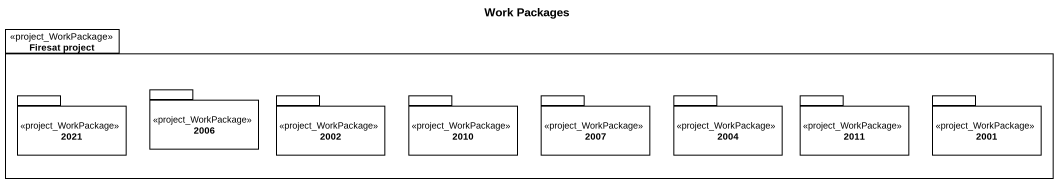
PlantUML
@startuml
title Work Packages
package "Firesat project" as Firesat_project <<project_WorkPackage>> {
  package "2021" as p2021 <<project_WorkPackage>> {
  }
  package "2006" as p2006 <<project_WorkPackage>> {
  }
  package "2002" as p2002 <<project_WorkPackage>> {
  }
  package "2010" as p2010 <<project_WorkPackage>> {
  }
  package "2007" as p2007 <<project_WorkPackage>> {
  }
  package "2004" as p2004 <<project_WorkPackage>> {
  }
  package "2011" as p2011 <<project_WorkPackage>> {
  }
  package "2001" as p2001 <<project_WorkPackage>> {
  }
}
@enduml
